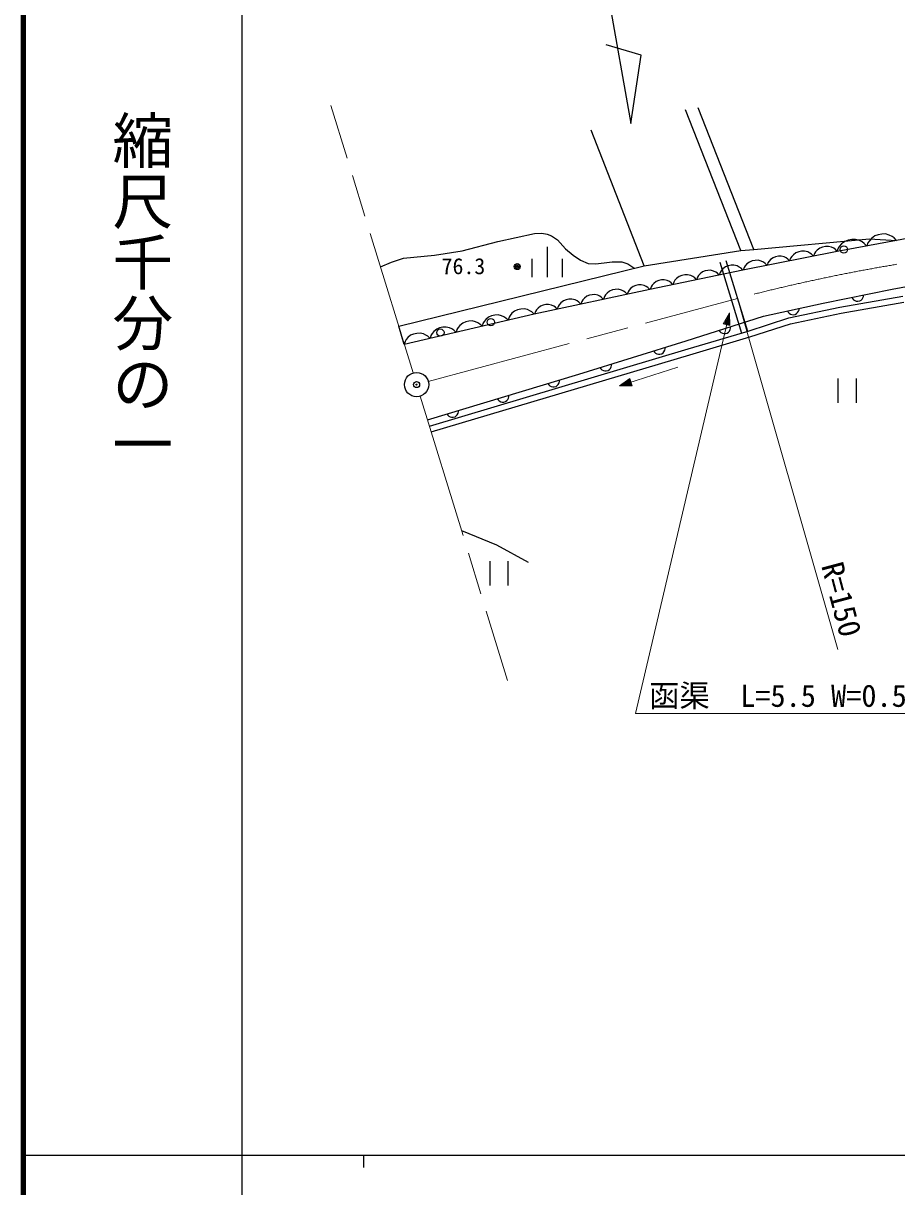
# Model space of a CAD drawing. Units: millimetres, scale not verified. Extents: x 40000 to 680000, y 20000 to 380000.
# Drawn here: x 40000 to 111903, y 202409 to 298138 of the extents above; entities that cross this region are included whole.
import ezdxf
from ezdxf.enums import TextEntityAlignment as Align

# ---------------------------------------------------------------- set-up
doc = ezdxf.new("R2010")
doc.units = ezdxf.units.MM
doc.header["$LTSCALE"] = 1000
doc.header["$PDMODE"] = 32
doc.header["$PDSIZE"] = 500
doc.linetypes.add('CHAIN', pattern=[18.5, 12, -1.5, 3.5, -1.5])
for name, color, linetype, lineweight in [('M-BGD', 7, 'Continuous', 25), ('M-BMK', 2, 'CHAIN', 13), ('M-BMK-SRVR', 3, 'Continuous', 25), ('M-STR-HTXT', 7, 'Continuous', 13), ('M-TTL', 2, 'Continuous', 140), ('M-TTL-BAND', 7, 'Continuous', 25)]:
    doc.layers.add(name, color=color, linetype=linetype, lineweight=lineweight)
doc.layers.add('M-OTRS', color=6, linetype='Continuous')
doc.styles.add('@ＭＳ ゴシック', font='')
doc.styles.add('ＭＳ ゴシック', font='')
doc.styles.get('@ＭＳ ゴシック').set_extended_font_data('@MS Gothic')
doc.styles.get('ＭＳ ゴシック').set_extended_font_data('MS Gothic')

msp = doc.modelspace()

# ---------------------------------------------------------------- linework, layer by layer
at = {"layer": 'M-BGD'}
for p, q in [((100147, 279534), (95543, 291190)), ((99064, 279444), (94505, 291009)), ((91119, 278179), (86741, 289338)), ((127892, 283363), (111883, 280257)), ((110086, 280636), (109818, 280434)), ((110371, 280740), (110086, 280636)), ((110666, 280794), (110371, 280740)), ((110970, 280800), (110666, 280794)), ((111292, 280707), (110970, 280800)), ((111516, 280596), (111292, 280707)), ((111690, 280476), (111516, 280596)), ((83123, 279746), (83123, 277246)), ((99064, 279444), (100147, 279534)), ((100147, 279534), (109671, 280393)), ((105567, 279639), (105355, 279475)), ((105794, 279725), (105567, 279639)), ((106029, 279771), (105794, 279725)), ((106272, 279779), (106029, 279771)), ((106531, 279708), (106272, 279779)), ((106711, 279621), (106531, 279708)), ((106852, 279526), (106711, 279621)), ((107073, 279620), (106972, 279347)), ((111883, 280257), (107008, 279354)), ((107194, 279795), (107073, 279620)), ((107363, 279979), (107194, 279795)), ((107630, 280181), (107363, 279979)), ((107916, 280284), (107630, 280181)), ((108210, 280339), (107916, 280284)), ((108514, 280345), (108210, 280339)), ((108836, 280252), (108514, 280345)), ((109060, 280141), (108836, 280252)), ((109234, 280020), (109060, 280141)), ((109427, 279802), (109234, 280020)), ((109529, 280075), (109427, 279802)), ((109649, 280250), (109529, 280075)), ((109818, 280434), (109649, 280250)), ((109671, 280393), (111883, 280257)), ((111883, 280257), (111690, 280476)), ((81875, 278746), (81875, 277246)), ((84372, 278746), (84372, 277246)), ((91119, 278179), (99064, 279444)), ((97822, 278628), (99613, 272798)), ((107008, 279354), (99244, 277818)), ((100012, 278581), (99785, 278495)), ((100247, 278628), (100012, 278581)), ((100490, 278635), (100247, 278628)), ((100749, 278564), (100490, 278635)), ((101517, 278693), (101390, 278552)), ((101719, 278849), (101517, 278693)), ((101935, 278931), (101719, 278849)), ((102158, 278975), (101935, 278931)), ((102389, 278982), (102158, 278975)), ((102635, 278914), (102389, 278982)), ((102806, 278832), (102635, 278914)), ((102939, 278742), (102806, 278832)), ((103088, 278578), (102939, 278742)), ((103167, 278797), (103088, 278578)), ((103261, 278938), (103167, 278797)), ((103395, 279087), (103261, 278938)), ((103607, 279251), (103395, 279087)), ((103834, 279337), (103607, 279251)), ((104069, 279384), (103834, 279337)), ((104312, 279391), (104069, 279384)), ((104571, 279320), (104312, 279391)), ((104751, 279233), (104571, 279320)), ((104892, 279139), (104751, 279233)), ((105048, 278966), (104892, 279139)), ((105127, 279185), (105048, 278966)), ((105221, 279326), (105127, 279185)), ((105355, 279475), (105221, 279326)), ((107008, 279354), (106852, 279526)), ((111531, 276268), (124366, 278615)), ((70903, 273211), (91119, 278179)), ((99244, 277818), (91571, 276236)), ((95916, 277675), (95716, 277517)), ((96131, 277758), (95916, 277675)), ((96354, 277804), (96131, 277758)), ((96585, 277813), (96354, 277804)), ((96831, 277747), (96585, 277813)), ((97003, 277666), (96831, 277747)), ((97137, 277577), (97003, 277666)), ((97364, 277634), (97287, 277414)), ((97345, 278481), (99136, 272651)), ((97458, 277776), (97364, 277634)), ((97590, 277926), (97458, 277776)), ((97801, 278092), (97590, 277926)), ((98027, 278179), (97801, 278092)), ((98262, 278228), (98027, 278179)), ((98505, 278237), (98262, 278228)), ((98764, 278168), (98505, 278237)), ((98945, 278083), (98764, 278168)), ((99086, 277989), (98945, 278083)), ((99244, 277818), (99086, 277989)), ((99345, 278041), (99266, 277822)), ((99439, 278182), (99345, 278041)), ((99573, 278331), (99439, 278182)), ((99785, 278495), (99573, 278331)), ((100929, 278477), (100749, 278564)), ((101070, 278383), (100929, 278477)), ((101226, 278210), (101070, 278383)), ((101301, 278418), (101226, 278210)), ((101390, 278552), (101301, 278418)), ((91900, 276731), (91774, 276589)), ((92100, 276889), (91900, 276731)), ((92315, 276972), (92100, 276889)), ((92538, 277018), (92315, 276972)), ((92769, 277026), (92538, 277018)), ((93015, 276961), (92769, 277026)), ((93187, 276880), (93015, 276961)), ((93321, 276791), (93187, 276880)), ((93471, 276628), (93321, 276791)), ((93548, 276848), (93471, 276628)), ((93642, 276990), (93548, 276848)), ((93774, 277140), (93642, 276990)), ((93985, 277305), (93774, 277140)), ((94211, 277393), (93985, 277305)), ((94446, 277441), (94211, 277393)), ((94689, 277451), (94446, 277441)), ((94948, 277382), (94689, 277451)), ((95129, 277296), (94948, 277382)), ((95270, 277203), (95129, 277296)), ((95428, 277031), (95270, 277203)), ((95501, 277240), (95428, 277031)), ((95590, 277375), (95501, 277240)), ((95716, 277517), (95590, 277375)), ((97287, 277414), (97137, 277577)), ((91571, 276236), (82046, 274203)), ((86602, 275759), (86387, 275674)), ((86825, 275806), (86602, 275759)), ((87055, 275816), (86825, 275806)), ((87302, 275753), (87055, 275816)), ((87474, 275673), (87302, 275753)), ((87928, 275786), (87836, 275644)), ((88059, 275937), (87928, 275786)), ((88269, 276104), (88059, 275937)), ((88495, 276193), (88269, 276104)), ((88729, 276243), (88495, 276193)), ((88972, 276254), (88729, 276243)), ((89232, 276187), (88972, 276254)), ((89413, 276103), (89232, 276187)), ((89555, 276011), (89413, 276103)), ((89714, 275840), (89555, 276011)), ((89786, 276050), (89714, 275840)), ((89874, 276185), (89786, 276050)), ((89998, 276328), (89874, 276185)), ((90197, 276487), (89998, 276328)), ((90412, 276572), (90197, 276487)), ((90635, 276619), (90412, 276572)), ((90866, 276630), (90635, 276619)), ((91112, 276566), (90866, 276630)), ((91284, 276486), (91112, 276566)), ((91420, 276398), (91284, 276486)), ((91571, 276236), (91420, 276398)), ((91685, 276454), (91612, 276245)), ((91774, 276589), (91685, 276454)), ((105849, 275115), (111531, 276268)), ((109164, 275665), (109179, 275791)), ((82577, 274861), (82378, 274702)), ((82792, 274945), (82577, 274861)), ((83014, 274993), (82792, 274945)), ((83245, 275003), (83014, 274993)), ((83492, 274939), (83245, 275003)), ((83664, 274859), (83492, 274939)), ((83799, 274772), (83664, 274859)), ((83950, 274610), (83799, 274772)), ((84025, 274830), (83950, 274610)), ((84118, 274973), (84025, 274830)), ((84249, 275123), (84118, 274973)), ((84459, 275291), (84249, 275123)), ((84685, 275380), (84459, 275291)), ((84919, 275430), (84685, 275380)), ((85162, 275441), (84919, 275430)), ((85421, 275374), (85162, 275441)), ((85603, 275290), (85421, 275374)), ((85745, 275197), (85603, 275290)), ((85904, 275027), (85745, 275197)), ((85976, 275236), (85904, 275027)), ((86063, 275372), (85976, 275236)), ((86188, 275515), (86063, 275372)), ((86387, 275674), (86188, 275515)), ((87609, 275585), (87474, 275673)), ((87760, 275423), (87609, 275585)), ((87836, 275644), (87760, 275423)), ((100921, 274041), (105849, 275115)), ((103022, 273889), (107227, 274771)), ((107227, 274771), (112403, 275687)), ((107322, 274280), (112488, 275194)), ((108200, 275592), (108263, 275482)), ((108263, 275482), (108342, 275396)), ((108342, 275396), (108460, 275318)), ((108460, 275318), (108569, 275279)), ((108569, 275279), (108695, 275264)), ((108695, 275264), (108851, 275296)), ((108851, 275296), (108961, 275359)), ((108961, 275359), (109047, 275438)), ((109047, 275438), (109125, 275555)), ((109125, 275555), (109164, 275665)), ((82046, 274203), (71365, 271706)), ((78311, 273963), (78084, 273774)), ((78558, 274066), (78311, 273963)), ((78815, 274126), (78558, 274066)), ((79081, 274143), (78815, 274126)), ((79368, 274074), (79081, 274143)), ((79569, 273986), (79368, 274074)), ((79728, 273887), (79569, 273986)), ((79906, 273703), (79728, 273887)), ((79985, 273947), (79906, 273703)), ((80083, 274106), (79985, 273947)), ((80224, 274274), (80083, 274106)), ((80451, 274463), (80224, 274274)), ((80698, 274566), (80451, 274463)), ((80955, 274626), (80698, 274566)), ((81221, 274643), (80955, 274626)), ((81508, 274575), (81221, 274643)), ((81709, 274486), (81508, 274575)), ((81868, 274388), (81709, 274486)), ((82046, 274203), (81868, 274388)), ((82165, 274423), (82094, 274214)), ((82253, 274558), (82165, 274423)), ((82378, 274702), (82253, 274558)), ((94564, 272013), (100921, 274041)), ((99659, 272807), (103022, 273889)), ((102897, 274472), (102961, 274363)), ((102961, 274363), (103041, 274278)), ((103041, 274278), (103160, 274201)), ((103150, 273405), (107322, 274280)), ((103160, 274201), (103271, 274164)), ((103271, 274164), (103396, 274151)), ((103396, 274151), (103552, 274185)), ((103552, 274185), (103661, 274249)), ((103661, 274249), (103746, 274329)), ((103746, 274329), (103822, 274448)), ((103822, 274448), (103859, 274559)), ((103859, 274559), (103873, 274684)), ((71365, 271706), (70903, 273211)), ((74031, 272962), (73804, 272773)), ((74277, 273065), (74031, 272962)), ((74534, 273125), (74277, 273065)), ((74801, 273142), (74534, 273125)), ((75088, 273074), (74801, 273142)), ((75289, 272985), (75088, 273074)), ((75447, 272887), (75289, 272985)), ((75626, 272702), (75447, 272887)), ((75704, 272947), (75626, 272702)), ((75803, 273105), (75704, 272947)), ((75944, 273274), (75803, 273105)), ((76171, 273462), (75944, 273274)), ((76418, 273565), (76171, 273462)), ((76674, 273625), (76418, 273565)), ((76941, 273642), (76674, 273625)), ((77228, 273574), (76941, 273642)), ((77429, 273485), (77228, 273574)), ((77588, 273387), (77429, 273485)), ((77766, 273203), (77588, 273387)), ((77844, 273447), (77766, 273203)), ((77943, 273606), (77844, 273447)), ((78084, 273774), (77943, 273606)), ((97267, 272875), (97341, 272773)), ((98125, 272813), (98190, 272939)), ((98190, 272939), (98217, 273052)), ((98217, 273052), (98218, 273179)), ((99812, 272331), (103150, 273405)), ((71424, 271946), (71346, 271702)), ((71522, 272105), (71424, 271946)), ((71664, 272273), (71522, 272105)), ((71890, 272462), (71664, 272273)), ((72137, 272565), (71890, 272462)), ((72394, 272625), (72137, 272565)), ((72661, 272642), (72394, 272625)), ((72948, 272573), (72661, 272642)), ((73149, 272485), (72948, 272573)), ((73307, 272386), (73149, 272485)), ((73486, 272202), (73307, 272386)), ((73564, 272446), (73486, 272202)), ((73663, 272605), (73564, 272446)), ((73804, 272773), (73663, 272605)), ((85742, 269269), (94564, 272013)), ((94742, 271338), (99659, 272807)), ((94884, 270859), (99812, 272331)), ((97341, 272773), (97428, 272696)), ((97428, 272696), (97554, 272631)), ((97554, 272631), (97667, 272604)), ((97667, 272604), (97794, 272602)), ((97794, 272602), (97946, 272651)), ((97946, 272651), (98048, 272726)), ((98048, 272726), (98125, 272813)), ((73432, 264997), (94742, 271338)), ((91881, 271178), (91955, 271076)), ((91955, 271076), (92042, 270998)), ((92042, 270998), (92167, 270932)), ((92167, 270932), (92280, 270905)), ((92406, 270902), (92559, 270949)), ((92559, 270949), (92662, 271023)), ((92662, 271023), (92739, 271110)), ((92739, 271110), (92805, 271235)), ((92805, 271235), (92833, 271349)), ((92833, 271349), (92835, 271475)), ((73575, 264517), (94884, 270859)), ((88394, 269863), (88422, 269977)), ((88422, 269977), (88424, 270103)), ((92280, 270905), (92406, 270902)), ((73267, 265519), (85742, 269269)), ((87470, 269806), (87544, 269704)), ((87544, 269704), (87631, 269626)), ((87631, 269626), (87756, 269560)), ((87756, 269560), (87869, 269532)), ((87869, 269532), (87996, 269530)), ((87996, 269530), (88148, 269577)), ((88148, 269577), (88251, 269651)), ((88251, 269651), (88329, 269738)), ((88329, 269738), (88394, 269863)), ((83184, 268500), (83257, 268396)), ((83257, 268396), (83343, 268318)), ((83343, 268318), (83468, 268251)), ((83468, 268251), (83581, 268222)), ((83581, 268222), (83707, 268218)), ((83707, 268218), (83860, 268264)), ((83860, 268264), (83963, 268337)), ((83963, 268337), (84042, 268423)), ((84042, 268423), (84109, 268548)), ((84109, 268548), (84137, 268661)), ((84137, 268661), (84141, 268787)), ((107065, 268903), (107065, 266903)), ((108583, 266903), (108583, 268903)), ((79026, 267250), (79099, 267146)), ((79099, 267146), (79185, 267068)), ((79702, 267014), (79805, 267087)), ((79805, 267087), (79883, 267173)), ((79883, 267173), (79950, 267298)), ((79950, 267298), (79979, 267411)), ((79979, 267411), (79983, 267537)), ((75792, 266048), (75821, 266161)), ((75821, 266161), (75824, 266287)), ((79185, 267068), (79309, 267001)), ((79309, 267001), (79422, 266972)), ((79422, 266972), (79549, 266968)), ((79549, 266968), (79702, 267014)), ((74868, 266000), (74940, 265896)), ((74940, 265896), (75026, 265818)), ((75026, 265818), (75151, 265751)), ((75151, 265751), (75264, 265722)), ((75264, 265722), (75390, 265718)), ((75390, 265718), (75543, 265764)), ((75543, 265764), (75646, 265837)), ((75646, 265837), (75725, 265923)), ((75725, 265923), (75792, 266048)), ((76070, 256409), (78965, 255221)), ((78965, 255221), (81574, 253787)), ((78399, 253869), (78399, 251870)), ((79917, 251870), (79917, 253869))]:
    msp.add_line(p, q, dxfattribs=at)
msp.add_lwpolyline([(69403, 278097), (70326, 278492), (71305, 278797), (73857, 279068), (76140, 279411), (79061, 280169), (82079, 280836), (82679, 280861), (83117, 280792), (83493, 280649), (83966, 280308), (84646, 279565), (85255, 279048), (85857, 278639), (86489, 278368), (87092, 278332), (87831, 278423), (88481, 278522), (89285, 278521), (89760, 278348), (90271, 278016), (90310, 277988)], dxfattribs=at)
for centre, major_axis in [((107547, 279528), (0, 300)), ((80660, 278115), (0, 250)), ((80660, 278115), (0, 150)), ((80660, 278115), (0, 50)), ((78488, 273541), (0, 300)), ((74337, 272685), (0, 300))]:
    msp.add_ellipse(centre, major_axis=major_axis, ratio=0.999157, dxfattribs=at)
at = {"layer": 'M-BMK'}
for p, q in [((72084, 269365), (65326, 291377)), ((73342, 268668), (98808, 275503)), ((72671, 267453), (79866, 244070))]:
    msp.add_line(p, q, dxfattribs=at)
msp.add_ellipse((136672, 130397), major_axis=(0, 149973), ratio=0.999157, start_param=0.166062, end_param=0.255456, dxfattribs=at)
at = {"layer": 'M-BMK-SRVR'}
for p, q in [((84283, 322421), (90013, 289900)), ((90858, 295502), (87986, 296362)), ((90013, 289900), (90858, 295502))]:
    msp.add_line(p, q, dxfattribs=at)
for major_axis in [(0, 1000), (0, 40)]:
    msp.add_ellipse((72377, 268409), major_axis=major_axis, ratio=0.999157, dxfattribs=at)
at = {"layer": 'M-OTRS'}
msp.add_point((72377, 268409), dxfattribs=at)
at = {"layer": 'M-STR-HTXT'}
for p, q in [((98808, 275503), (107056, 246602)), ((98128, 274311), (90410, 241335)), ((97628, 273402), (98128, 274311)), ((97715, 273422), (98064, 274039)), ((97802, 273443), (98028, 273883)), ((98028, 273883), (98035, 273388)), ((98064, 274039), (98104, 273331)), ((98128, 274311), (98172, 273274)), ((98172, 273274), (97628, 273402)), ((98104, 273331), (97715, 273422)), ((98035, 273388), (97802, 273443)), ((97888, 273464), (97973, 273649)), ((97966, 273446), (97888, 273464)), ((97973, 273649), (97966, 273446)), ((93877, 269835), (89086, 268312)), ((89941, 268920), (89086, 268312)), ((89086, 268312), (90135, 268310)), ((89921, 268850), (89200, 268348)), ((89200, 268348), (90078, 268355)), ((89901, 268781), (89314, 268385)), ((89314, 268385), (90022, 268400)), ((89881, 268712), (89428, 268421)), ((89428, 268421), (89966, 268445)), ((89861, 268642), (89543, 268457)), ((89543, 268457), (89910, 268490)), ((89841, 268573), (89695, 268506)), ((89695, 268506), (89853, 268535)), ((89853, 268535), (89841, 268573)), ((89910, 268490), (89861, 268642)), ((89966, 268445), (89881, 268712)), ((90022, 268400), (89901, 268781)), ((90078, 268355), (89921, 268850)), ((90135, 268310), (89941, 268920)), ((90410, 241335), (119064, 241335))]:
    msp.add_line(p, q, dxfattribs=at)
at = {"layer": 'M-TTL'}
msp.add_line((40000, 380000), (40000, 20000), dxfattribs=at)
at = {"layer": 'M-TTL-BAND'}
for p, q in [((58000, 370000), (58000, 20000)), ((40000, 205000), (579000, 205000)), ((68000, 205000), (68000, 204000))]:
    msp.add_line(p, q, dxfattribs=at)

# ---------------------------------------------------------------- texts
at = {"layer": 'M-STR-HTXT', "style": 'ＭＳ ゴシック'}
for s, height, p in [('76.3', 1320, (74438, 277098)), ('函渠\u3000L=5.5 W=0.5 H=0.5', 1833, (91514, 241344))]:
    msp.add_text(s, height=height, dxfattribs=at).set_placement(p, align=Align.BOTTOM_LEFT)
msp.add_text('R=150', height=1833, rotation=284.888, dxfattribs=at).set_placement((105143, 253374), align=Align.BOTTOM_LEFT)
at = {"layer": 'M-TTL-BAND', "style": '@ＭＳ ゴシック'}
msp.add_text('縮尺千分の一', height=3666, rotation=270, dxfattribs=at).set_placement((49777, 261030), align=Align.MIDDLE_RIGHT)

doc.saveas('drawing.dxf')
